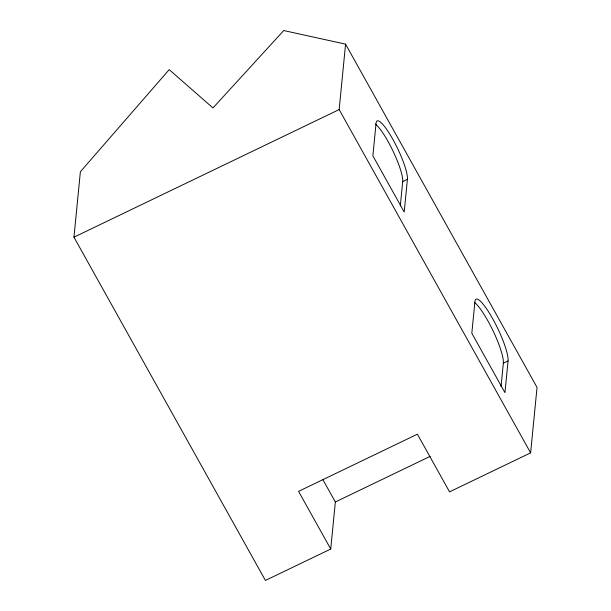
<?xml version="1.0" encoding="UTF-8"?>
<svg xmlns="http://www.w3.org/2000/svg" width="611" height="611" viewBox="0 0 611 611"><rect width="100%" height="100%" fill="white"/><g stroke="black" fill="none" stroke-linecap="round" stroke-linejoin="round"><path stroke-width="0.92" d="M73.962 237.183L80.377 171.752L169.201 69.639L212.972 107.948L283.733 30.55L345.574 44.145L537.038 387.42L530.623 452.85L449.559 491.855L417.397 434.184L298.565 491.359L330.734 549.029L265.426 580.45L73.962 237.183L339.158 109.575L345.574 44.145M330.734 549.029L335.347 501.982L322.936 479.742M400.312 205.892L402.695 181.589A33.666 6.454 64.3 0 0 393.156 151.368A33.666 6.454 64.3 0 0 375.299 124.041M407.415 179.321L404.207 212.032L372.87 155.851L376.078 123.139A33.666 6.454 64.3 0 1 392.904 139.438A33.666 6.454 64.3 0 1 407.415 179.321L402.695 181.589M501.051 386.526L503.342 363.201A35.591 6.82 64.3 0 0 493.26 331.246A35.591 6.82 64.3 0 0 474.38 302.353M508.062 360.925L504.953 392.652L471.822 333.255L474.93 301.529A35.591 6.82 64.3 0 1 492.718 318.766A35.591 6.82 64.3 0 1 508.062 360.925L503.342 363.201M335.347 501.982L430.236 456.325M339.158 109.575L530.623 452.85"/></g></svg>
